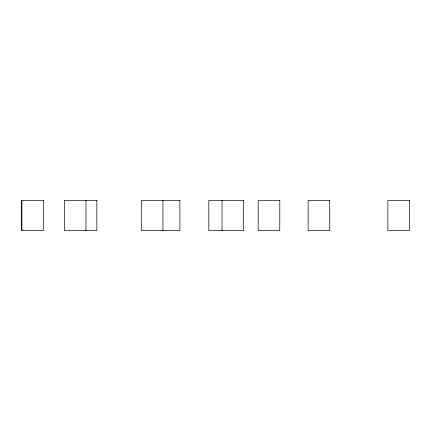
<?xml version="1.0" encoding="UTF-8"?>
<svg xmlns="http://www.w3.org/2000/svg" width="431" height="431" viewBox="0 0 431 431"><rect width="100%" height="100%" fill="white"/><g stroke="black" fill="none" stroke-linecap="round" stroke-linejoin="round"><path stroke-width="0.65" d="M222.035 200.393L222.035 230.607M162.918 200.393L162.918 230.607M85.974 200.393L85.974 230.607M21.895 200.393L21.895 230.607M43.493 200.393L21.55 200.393L21.55 230.607L43.493 230.607L43.493 200.393M96.84 200.393L64.375 200.393L64.375 230.607L96.84 230.607L96.84 200.393M179.878 200.393L141.314 200.393L141.314 230.607L179.878 230.607L179.878 200.393M243.634 200.393L208.803 200.393L208.803 230.607L243.634 230.607L243.634 200.393M279.784 200.393L258.185 200.393L258.185 230.607L279.784 230.607L279.784 200.393M329.737 200.393L308.138 200.393L308.138 230.607L329.737 230.607L329.737 200.393M409.45 200.393L387.852 200.393L387.852 230.607L409.45 230.607L409.45 200.393"/></g></svg>
